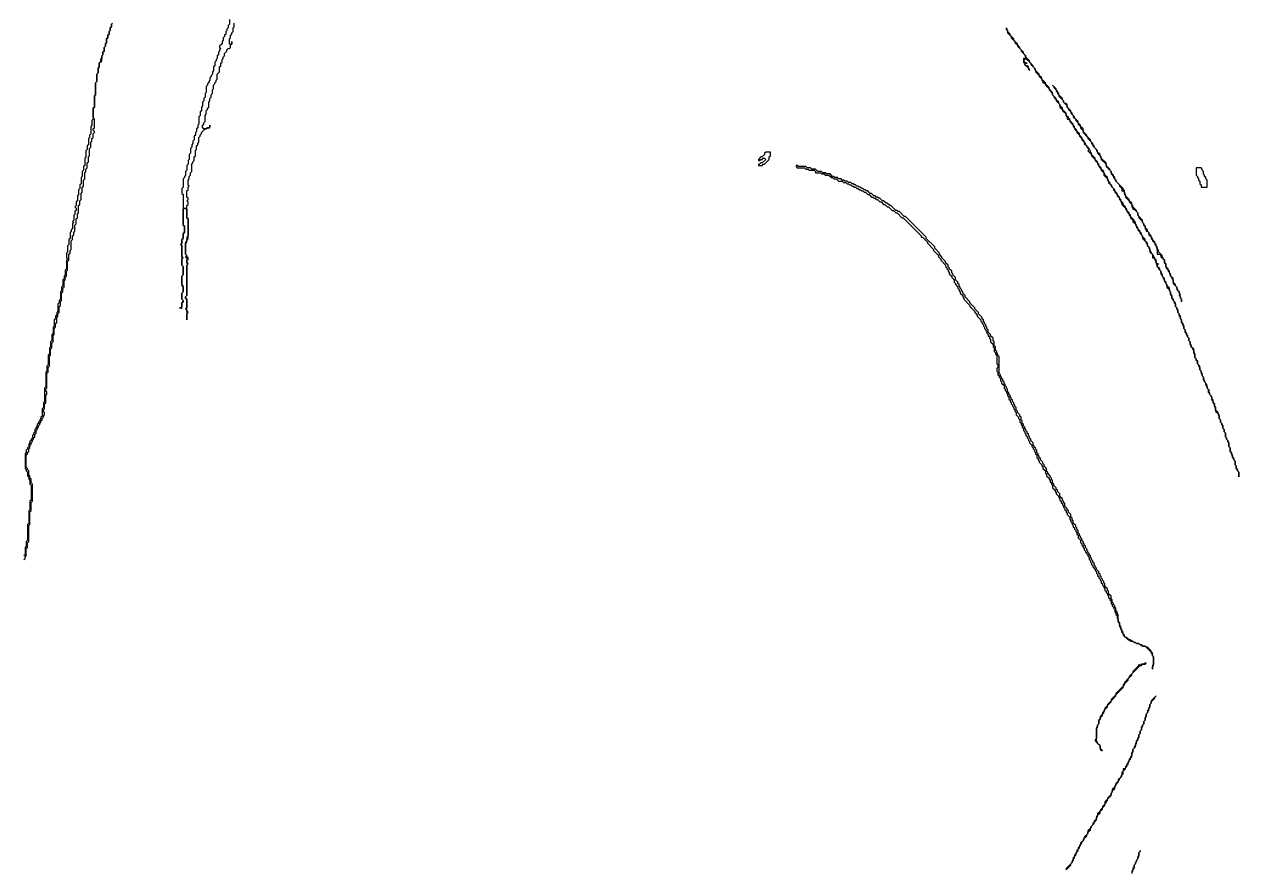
# Model space of a CAD drawing. Header units: metres. Extents: x 0 to 500, y 0 to 703.
# Drawn here: x 71.3 to 196.1, y 408.8 to 495.9 of the extents above; entities that cross this region are included whole.
import ezdxf

# ---------------------------------------------------------------- set-up
doc = ezdxf.new("R2010")
doc.units = ezdxf.units.M

msp = doc.modelspace()

# ---------------------------------------------------------------- linework, layer by layer
for points in [[(71.25, 440.875), (71.375, 441), (71.375, 441.125), (71.5, 441.25), (71.5, 442), (71.625, 442.125), (71.625, 442.625), (71.75, 442.75), (71.75, 444.375), (71.875, 444.5), (71.875, 445.75), (72, 445.875), (72, 446.75), (72.125, 446.875), (72.125, 448.625), (72, 448.75), (72, 449.125), (71.875, 449.25), (71.875, 449.5), (71.75, 449.625), (71.75, 450), (71.625, 450.125), (71.625, 450.25), (71.5, 450.375), (71.5, 451.625), (71.625, 451.75), (71.625, 451.875), (71.75, 452), (71.75, 452.25), (71.875, 452.375), (71.875, 452.625), (72, 452.75), (72, 452.875), (72.125, 453), (72.125, 453.125), (72.25, 453.25), (72.25, 453.375), (72.375, 453.5), (72.375, 453.75), (72.5, 453.875), (72.5, 454.125), (72.625, 454.25), (72.625, 454.375), (72.75, 454.5), (72.75, 454.625), (72.875, 454.75), (72.875, 454.875), (73, 455), (73, 455.125), (73.125, 455.25), (73.125, 455.375), (73.25, 455.5), (73.25, 455.625), (73.375, 455.75), (73.375, 456), (73.25, 456.125), (73.25, 456.25), (73.375, 456.375), (73.375, 456.875), (73.5, 457), (73.5, 457.75), (73.625, 457.875), (73.625, 458.125), (73.5, 458.25), (73.5, 458.375), (73.625, 458.5), (73.625, 460), (73.75, 460.125), (73.75, 460.625), (73.875, 460.75), (73.875, 461.75), (74, 461.875), (74, 462.5), (74.125, 462.625), (74.125, 463.125), (74.25, 463.25), (74.25, 463.875), (74.375, 464), (74.375, 464.625), (74.5, 464.75), (74.5, 465.125), (74.625, 465.25), (74.625, 465.75), (74.75, 465.875), (74.75, 466.125), (74.875, 466.25), (74.875, 466.875), (75, 467), (75, 467.375), (75.125, 467.5), (75.125, 468.25), (75.25, 468.375), (75.25, 468.75), (75.375, 468.875), (75.375, 469.5), (75.5, 469.625), (75.5, 469.875), (75.625, 470), (75.625, 470.5), (75.75, 470.625), (75.75, 471.5), (75.875, 471.625), (75.875, 472.25), (76, 472.375), (76, 472.625), (76.125, 472.75), (76.125, 473.625), (76.25, 473.75), (76.25, 474.125), (76.375, 474.25), (76.375, 474.5), (76.5, 474.625), (76.5, 475.25), (76.625, 475.375), (76.625, 475.875), (76.75, 476), (76.75, 476.375), (76.875, 476.5), (76.875, 477.25), (77, 477.375), (77, 477.75), (77.125, 477.875), (77.125, 478.5), (77.25, 478.625), (77.25, 479.125), (77.375, 479.25), (77.375, 479.875), (77.5, 480), (77.5, 480.625), (77.625, 480.75), (77.625, 481), (77.75, 481.125), (77.75, 481.625), (77.875, 481.75), (77.875, 482.25), (78, 482.375), (78, 483.125), (78.125, 483.25), (78.125, 483.75), (78.25, 483.875), (78.25, 484.125), (78.375, 484.25), (78.375, 484.625), (78.5, 484.75), (78.5, 484.875), (78.375, 485), (78.375, 485.125), (78.5, 485.25), (78.5, 486.125), (78.375, 486.25), (78.375, 487.25), (78.5, 487.375), (78.5, 488.5), (78.625, 488.625), (78.625, 489.875), (78.75, 490), (78.75, 490.75), (78.875, 490.875), (78.875, 491.375), (79, 491.5), (79, 491.875), (79.25, 492.125), (79.25, 492.625), (79.375, 492.75), (79.375, 493), (79.5, 493.125), (79.5, 493.5), (79.625, 493.625), (79.625, 493.875), (79.75, 494), (79.75, 494.375), (79.875, 494.5), (79.875, 494.75), (80, 494.875), (80, 495.125), (80.125, 495.25), (80.125, 495.5), (80.25, 495.625), (80.25, 495.875), (80.375, 496)], [(80.375, 496), (80.25, 495.875), (80.25, 495.625), (80.125, 495.5), (80.125, 495.25), (80, 495.125), (80, 494.875), (79.875, 494.75), (79.875, 494.5), (79.75, 494.375), (79.75, 494), (79.625, 493.875), (79.625, 493.625), (79.5, 493.5), (79.5, 493.125), (79.375, 493), (79.375, 492.75), (79.25, 492.625), (79.25, 492.375), (79.125, 492.25), (79.125, 492), (79, 491.875), (79, 491.5), (78.875, 491.375), (78.875, 490.875), (78.75, 490.75), (78.75, 490), (78.625, 489.875), (78.625, 488.625), (78.5, 488.5), (78.5, 487.375), (78.375, 487.25), (78.375, 486.125), (78.25, 486), (78.25, 485.5), (78.125, 485.375), (78.125, 484.625), (78, 484.5), (78, 484.25), (77.875, 484.125), (77.875, 483.5), (77.75, 483.375), (77.75, 483), (77.625, 482.875), (77.625, 482.25), (77.5, 482.125), (77.5, 481.375), (77.375, 481.25), (77.375, 480.875), (77.25, 480.75), (77.25, 480.25), (77.125, 480.125), (77.125, 479.5), (77, 479.375), (77, 479), (76.875, 478.875), (76.875, 478.375), (76.75, 478.25), (76.75, 477.75), (76.625, 477.625), (76.625, 477.25), (76.5, 477.125), (76.625, 477), (76.625, 476.75), (76.5, 476.625), (76.5, 476.375), (76.375, 476.25), (76.375, 475.75), (76.25, 475.625), (76.375, 475.5), (76.25, 475.375), (76.25, 474.875), (76.125, 474.75), (76.125, 474.625), (76, 474.5), (76, 473.875), (75.875, 473.75), (75.875, 473.25), (75.75, 473.125), (75.75, 472.5), (75.625, 472.375), (75.625, 471.875), (75.75, 471.75), (75.625, 471.625), (75.625, 470.75), (75.5, 470.625), (75.5, 470.125), (75.375, 470), (75.375, 469.75), (75.25, 469.625), (75.25, 469), (75.125, 468.875), (75.125, 468.5), (75, 468.375), (75, 467.625), (74.875, 467.5), (74.875, 467.25), (74.75, 467.125), (74.75, 466.375), (74.625, 466.25), (74.625, 466), (74.5, 465.875), (74.5, 465.625), (74.375, 465.5), (74.375, 464.875), (74.25, 464.75), (74.25, 464.125), (74.125, 464), (74.125, 463.375), (74, 463.25), (74, 462.75), (73.875, 462.625), (73.875, 462), (73.75, 461.875), (73.75, 460.875), (73.625, 460.75), (73.625, 460.25), (73.5, 460.125), (73.5, 458.625), (73.375, 458.5), (73.375, 457.125), (73.25, 457), (73.25, 456.5), (73.125, 456.375), (73.125, 455.625), (73, 455.5), (73, 455.375), (72.875, 455.25), (72.875, 455.125), (72.75, 455), (72.75, 454.875), (72.625, 454.75), (72.625, 454.625), (72.5, 454.5), (72.5, 454.375), (72.375, 454.25), (72.375, 454), (72.25, 453.875), (72.25, 453.75), (72.125, 453.625), (72.125, 453.375), (72, 453.25), (72, 453.125), (71.875, 453), (71.875, 452.875), (71.75, 452.75), (71.75, 452.5), (71.625, 452.375), (71.625, 452.25), (71.5, 452.125), (71.5, 451.875), (71.375, 451.75), (71.375, 450.25), (71.5, 450.125), (71.5, 450), (71.625, 449.875), (71.625, 449.5), (71.75, 449.375), (71.75, 449.125), (71.875, 449), (71.875, 448.625), (72, 448.5), (72, 447), (71.875, 446.875), (71.875, 446), (71.75, 445.875), (71.75, 444.625), (71.625, 444.5), (71.625, 442.875), (71.5, 442.75), (71.5, 442.25), (71.375, 442.125), (71.375, 441.375), (71.25, 441.25)], [(92.375, 496.375), (92.375, 495.875), (92.25, 495.75), (92.25, 495.5), (92.125, 495.375), (92.125, 495.25), (92, 495.125), (92, 494.875), (91.875, 494.75), (91.875, 494.625), (91.75, 494.5), (91.75, 494.25), (91.625, 494.125), (91.625, 493.875), (91.375, 493.625), (91.375, 493.5), (91.5, 493.375), (91.375, 493.25), (91.375, 493.125), (91.25, 493), (91.25, 492.75), (91.125, 492.625), (91.125, 492.375), (91, 492.25), (91, 492.125), (90.875, 492), (90.875, 491.625), (90.75, 491.5), (90.75, 491.125), (90.625, 491), (90.625, 490.75), (90.5, 490.625), (90.5, 490.5), (90.375, 490.375), (90.375, 490.125), (90.25, 490), (90.25, 489.875), (90.125, 489.75), (90.125, 489.625), (90, 489.5), (90, 488.875), (89.875, 488.75), (89.875, 488.375), (89.75, 488.25), (89.75, 488), (89.625, 487.875), (89.625, 487.5), (89.5, 487.375), (89.5, 487), (89.375, 486.875), (89.375, 486.5), (89.25, 486.375), (89.25, 485.625), (89.125, 485.5), (89.125, 485.25), (89, 485.125), (89, 484.875), (88.875, 484.75), (88.875, 484.5), (88.75, 484.375), (88.75, 484), (88.625, 483.875), (88.625, 483.625), (88.5, 483.5), (88.5, 483.25), (88.375, 483.125), (88.375, 482.625), (88.25, 482.5), (88.25, 482), (88.125, 481.875), (88.125, 481.5), (88, 481.375), (88, 480.875), (87.875, 480.75), (87.875, 480.375), (87.75, 480.25), (87.75, 480.125), (87.625, 480), (87.625, 479.125), (87.5, 479), (87.5, 478.5), (87.625, 478.375), (87.625, 475.25), (87.75, 475.125), (87.75, 474.5), (87.625, 474.375), (87.625, 473.875), (87.5, 473.75), (87.5, 473.375), (87.375, 473.25), (87.5, 473.125), (87.5, 471.125), (87.625, 471), (87.625, 470.125), (87.5, 470), (87.5, 469), (87.625, 468.875), (87.625, 468.375), (87.5, 468.25), (87.5, 467.625), (87.625, 467.5), (87.625, 467.375), (87.5, 467.25), (87.5, 466.875), (87.375, 466.75), (87.25, 466.75), (87.375, 466.75), (87.5, 466.625), (87.5, 467.25), (87.625, 467.375), (87.625, 467.5), (87.5, 467.625), (87.5, 468.25), (87.625, 468.375), (87.625, 469), (87.5, 469.125), (87.5, 470), (87.625, 470.125), (87.625, 471), (87.5, 471.125), (87.5, 471.75), (87.625, 471.875), (87.5, 472), (87.5, 473.125), (87.375, 473.25), (87.5, 473.375), (87.5, 473.75), (87.625, 473.875), (87.625, 474.375), (87.75, 474.5), (87.75, 475.125), (87.625, 475.25), (87.625, 476.875), (87.75, 477), (87.875, 477), (88, 476.875), (88, 476), (88.125, 475.875), (88.125, 474.125), (88, 474), (88, 473.625), (87.875, 473.5), (87.875, 472.25), (88, 472.125), (87.875, 472), (88.125, 471.75), (88, 471.625), (88, 471.375), (88.125, 471.25), (88, 471.125), (88, 468), (87.875, 467.875), (87.875, 467.75), (88, 467.625), (88, 466.75), (87.875, 466.625), (88, 466.5), (88, 465.5), (88, 466.125), (88.125, 466.25), (88, 466.375), (88, 467.625), (87.875, 467.75), (87.875, 467.875), (88, 468), (88, 471.125), (88.125, 471.25), (88, 471.375), (88, 471.625), (88.125, 471.75), (88.125, 471.875), (88, 472), (88, 472.125), (87.875, 472.25), (87.875, 473.375), (88, 473.5), (88, 473.75), (88.125, 473.875), (88.125, 475.875), (88, 476), (88, 477.25), (88.125, 477.375), (88.125, 477.625), (88, 477.75), (88.125, 477.875), (88.125, 478), (88, 478.125), (88, 478.75), (88.125, 478.875), (88.125, 479.125), (88.25, 479.25), (88.125, 479.375), (88.125, 479.875), (88.25, 480), (88.25, 480.25), (88.375, 480.375), (88.375, 480.625), (88.5, 480.75), (88.5, 481.5), (88.625, 481.625), (88.625, 481.75), (88.75, 481.875), (88.75, 482.25), (88.875, 482.375), (88.875, 482.875), (89, 483), (89, 483.375), (89.125, 483.5), (89.125, 483.625), (89.25, 483.75), (89.25, 484.25), (89.375, 484.375), (89.375, 484.5), (89.5, 484.625), (89.5, 484.75), (89.875, 485.125), (90, 485.125), (90.125, 485.25), (90.375, 485.25), (90.375, 485.5), (90.375, 485.375), (90.25, 485.25), (90.125, 485.25), (90, 485.125), (89.75, 485.125), (89.625, 485.25), (89.625, 485.5), (89.75, 485.625), (89.75, 485.75), (89.875, 485.875), (89.875, 486.5), (90, 486.625), (90, 487), (90.125, 487.125), (90.125, 487.25), (90.25, 487.375), (90.25, 487.875), (90.375, 488), (90.375, 488.25), (90.5, 488.375), (90.5, 488.625), (90.625, 488.75), (90.625, 489.125), (90.75, 489.25), (90.75, 489.625), (90.875, 489.75), (90.875, 489.875), (91, 490), (91, 490.125), (91.125, 490.25), (91.125, 490.75), (91.375, 491), (91.375, 491.5), (91.5, 491.625), (91.5, 491.875), (91.625, 492), (91.625, 492.25), (91.75, 492.375), (91.75, 492.5), (91.875, 492.625), (91.875, 492.875), (92.125, 493.125), (92.125, 493.25), (92.25, 493.375), (92.375, 493.375), (92.5, 493.5), (92.5, 493.75), (92.625, 493.875), (92.625, 494.125), (92.625, 493.875), (92.5, 493.75), (92.375, 493.875), (92.375, 494.375), (92.5, 494.5), (92.5, 494.75), (92.625, 494.875), (92.625, 495), (92.75, 495.125), (92.75, 495.5), (92.875, 495.625), (92.875, 496)], [(185.125, 408.75), (185.25, 408.875), (185.25, 409), (185.375, 409.125), (185.375, 409.5), (185.5, 409.625), (185.5, 409.75), (185.625, 409.875), (185.625, 410), (185.75, 410.125), (185.75, 410.25), (185.875, 410.375), (185.875, 410.75), (186, 410.875), (186, 411), (186, 410.875), (185.875, 410.75), (185.875, 410.5), (185.75, 410.375), (185.75, 410.125), (185.625, 410), (185.625, 409.875), (185.5, 409.75), (185.5, 409.625), (185.375, 409.5), (185.375, 409.25), (185.25, 409.125), (185.25, 409), (185.125, 408.875), (185.125, 408.625)]]:
    msp.add_lwpolyline(points)
for points in [[(172.25, 495.5), (172.25, 495.375), (172.375, 495.25), (172.375, 495), (172.75, 494.625), (172.75, 494.5), (173.125, 494.125), (173.125, 494), (173.375, 493.75), (173.375, 493.625), (173.75, 493.25), (173.75, 493.125), (174.125, 492.75), (174.125, 492.625), (174.25, 492.5), (174.125, 492.375), (174, 492.375), (174, 492), (174.125, 491.875), (174.125, 491.75), (174.5, 491.375), (174.5, 491.25), (174.625, 491.125), (174.625, 491.25), (174.5, 491.375), (174.5, 491.5), (174.375, 491.625), (174.25, 491.625), (174.125, 491.75), (174.25, 491.875), (174.375, 491.875), (174.25, 491.875), (174, 492.125), (174.25, 492.375), (174.75, 491.875), (174.75, 491.75), (175.125, 491.375), (175.125, 491.25), (175.25, 491.125), (175.25, 491), (175.625, 490.625), (175.625, 490.5), (175.875, 490.25), (175.875, 490.125), (176, 490), (176, 489.875), (176.125, 489.875), (176.25, 489.75), (176.25, 489.625), (176.625, 489.25), (176.625, 489.125), (177, 488.75), (177, 488.625), (177.125, 488.5), (177.125, 488.375), (177.375, 488.125), (177.375, 488), (177.75, 487.625), (177.75, 487.375), (178, 487.125), (178, 487), (178.375, 486.625), (178.375, 486.5), (178.5, 486.375), (178.5, 486.125), (178.625, 486.125), (178.75, 486), (178.75, 485.875), (179.125, 485.5), (179.125, 485.375), (179.25, 485.25), (179.25, 485.125), (179.5, 484.875), (179.5, 484.75), (179.75, 484.5), (179.75, 484.375), (180, 484.125), (180, 484), (180.25, 483.75), (180.25, 483.625), (180.5, 483.375), (180.5, 483.25), (180.75, 483), (180.625, 482.875), (181, 482.5), (181, 482.375), (181.375, 482), (181.375, 481.875), (181.625, 481.625), (181.625, 481.5), (181.75, 481.375), (181.75, 481.25), (182, 481), (182, 480.875), (182.25, 480.625), (182.25, 480.375), (182.625, 480), (182.625, 479.875), (182.75, 479.75), (182.75, 479.625), (183, 479.375), (183, 479.25), (183.25, 479), (183.25, 478.875), (183.375, 478.75), (183.375, 478.625), (183.625, 478.375), (183.625, 478.25), (183.875, 478), (183.875, 477.875), (184, 477.75), (184, 477.625), (184.125, 477.5), (184.125, 477.375), (184.5, 477), (184.5, 476.875), (184.625, 476.75), (184.625, 476.625), (184.875, 476.375), (184.875, 476.25), (185, 476.125), (185, 476), (185.25, 475.75), (185.25, 475.625), (185.5, 475.375), (185.5, 475.25), (185.625, 475.125), (185.625, 475), (185.75, 474.875), (185.75, 474.75), (186, 474.5), (186, 474.375), (186.25, 474.125), (186.25, 473.875), (186.625, 473.5), (186.625, 473.375), (186.75, 473.25), (186.75, 473.125), (186.875, 473), (186.875, 472.875), (187, 472.75), (187, 472.5), (187.25, 472.25), (187.25, 471.875), (187.375, 471.875), (187.5, 471.75), (187.5, 471.625), (187.625, 471.5), (187.625, 471.25), (187.75, 471.125), (187.75, 471), (187.875, 470.875), (187.875, 470.75), (188.125, 470.5), (188.125, 470.25), (188.25, 470.125), (188.25, 470), (188.375, 469.875), (188.375, 469.75), (188.5, 469.625), (188.5, 469.5), (188.625, 469.375), (188.625, 469.25), (188.75, 469.125), (188.75, 468.875), (189, 468.625), (189, 468.5), (189.125, 468.375), (189.125, 468.125), (189.25, 468), (189.25, 467.75), (189.375, 467.625), (189.375, 467.5), (189.5, 467.375), (189.5, 467.25), (189.625, 467.125), (189.625, 466.875), (189.75, 466.75), (189.75, 466.625), (189.875, 466.5), (189.875, 466.25), (190, 466.125), (190, 465.875), (190.125, 465.75), (190.125, 465.625), (190.25, 465.5), (190.25, 465.25), (190.375, 465.125), (190.375, 465), (190.5, 464.875), (190.5, 464.625), (190.625, 464.5), (190.625, 464.25), (190.75, 464.125), (190.75, 464), (190.875, 463.875), (190.875, 463.75), (191, 463.625), (191, 463.375), (191.125, 463.25), (191.125, 463), (191.25, 462.875), (191.25, 462.75), (191.375, 462.625), (191.375, 462.5), (191.5, 462.375), (191.5, 462.125), (191.625, 462), (191.625, 461.625), (191.75, 461.5), (191.75, 461.375), (191.875, 461.25), (191.875, 461), (192, 460.875), (192, 460.75), (192.125, 460.625), (192.125, 460.375), (192.25, 460.25), (192.25, 460), (192.375, 459.875), (192.375, 459.75), (192.5, 459.625), (192.5, 459.375), (192.625, 459.25), (192.625, 459.125), (192.75, 459), (192.75, 458.75), (192.875, 458.625), (192.875, 458.5), (193, 458.375), (193, 458.125), (193.125, 458), (193.125, 457.875), (193.25, 457.75), (193.25, 457.625), (193.375, 457.5), (193.375, 457.25), (193.5, 457.125), (193.5, 457), (193.625, 456.875), (193.625, 456.625), (193.75, 456.5), (193.75, 456.125), (194, 455.875), (194, 455.75), (194.125, 455.625), (194.125, 455.375), (194.25, 455.25), (194.25, 455), (194.375, 454.875), (194.375, 454.75), (194.5, 454.625), (194.5, 454.375), (194.625, 454.25), (194.625, 454), (194.75, 453.875), (194.75, 453.5), (194.875, 453.375), (194.875, 453.25), (195, 453.125), (195, 453), (195.125, 452.875), (195.125, 452.5), (195.25, 452.375), (195.25, 452), (195.375, 451.875), (195.375, 451.625), (195.5, 451.5), (195.5, 451.375), (195.625, 451.25), (195.625, 451.125), (195.75, 451), (195.75, 450.625), (195.875, 450.5), (195.875, 450.25), (196, 450.125), (196, 450), (196.125, 449.875), (196.125, 449.375), (196.125, 449.875), (196, 450), (196, 450.125), (195.875, 450.25), (195.875, 450.5), (195.75, 450.625), (195.75, 451), (195.625, 451.125), (195.625, 451.25), (195.5, 451.375), (195.5, 451.625), (195.375, 451.75), (195.375, 451.875), (195.25, 452), (195.25, 452.375), (195.125, 452.5), (195.125, 452.875), (195, 453), (195, 453.125), (194.875, 453.25), (194.875, 453.375), (194.75, 453.5), (194.75, 453.875), (194.625, 454), (194.625, 454.25), (194.5, 454.375), (194.5, 454.625), (194.375, 454.75), (194.375, 454.875), (194.25, 455), (194.25, 455.25), (194.125, 455.375), (194.125, 455.75), (194, 455.875), (194, 456), (193.75, 456.25), (193.75, 456.5), (193.625, 456.625), (193.625, 456.875), (193.5, 457), (193.5, 457.25), (193.375, 457.375), (193.375, 457.625), (193.125, 457.875), (193.125, 458), (193, 458.125), (193.125, 458.25), (192.875, 458.5), (192.875, 458.75), (192.75, 458.875), (192.75, 459), (192.625, 459.125), (192.625, 459.25), (192.5, 459.375), (192.5, 459.625), (192.375, 459.75), (192.375, 460), (192.25, 460.125), (192.25, 460.25), (192.125, 460.375), (192.125, 460.75), (191.875, 461), (191.875, 461.25), (191.75, 461.375), (191.75, 461.5), (191.625, 461.625), (191.625, 462), (191.5, 462.125), (191.5, 462.5), (191.25, 462.75), (191.25, 462.875), (191.125, 463), (191.125, 463.25), (191, 463.375), (191, 463.625), (190.875, 463.75), (190.875, 463.875), (190.75, 464), (190.75, 464.125), (190.625, 464.25), (190.625, 464.5), (190.5, 464.625), (190.5, 464.875), (190.375, 465), (190.375, 465.125), (190.25, 465.25), (190.25, 465.5), (190.125, 465.625), (190.125, 465.875), (190, 466), (190, 466.125), (189.875, 466.25), (189.875, 466.5), (189.75, 466.625), (189.75, 466.75), (189.625, 466.875), (189.625, 467.25), (189.375, 467.5), (189.375, 467.625), (189.25, 467.75), (189.25, 468), (189.125, 468.125), (189.125, 468.375), (189, 468.5), (189, 468.75), (188.75, 469), (188.75, 469.125), (188.625, 469.25), (188.625, 469.375), (188.5, 469.5), (188.5, 469.75), (188.25, 470), (188.25, 470.25), (188.125, 470.375), (188.125, 470.5), (188, 470.625), (188, 470.75), (187.75, 471), (187.75, 471.125), (187.875, 471.25), (187.75, 471.25), (187.625, 471.375), (187.625, 471.625), (187.5, 471.75), (187.5, 471.875), (187.375, 472), (187.375, 472.125), (187.125, 472.375), (187.125, 472.5), (187, 472.625), (187, 472.875), (186.75, 473.125), (186.75, 473.375), (186.5, 473.625), (186.5, 473.75), (186.25, 474), (186.25, 474.125), (186.125, 474.25), (186.125, 474.375), (186, 474.5), (186, 474.625), (185.75, 474.875), (185.75, 475), (185.625, 475.125), (185.625, 475.25), (185.5, 475.375), (185.5, 475.5), (185.375, 475.625), (185.375, 475.75), (185, 476.125), (185, 476.25), (184.875, 476.375), (184.875, 476.5), (184.625, 476.75), (184.625, 476.875), (184.5, 477), (184.5, 477.125), (184.25, 477.375), (184.25, 477.5), (184, 477.75), (184, 477.875), (183.875, 478), (183.875, 478.125), (183.625, 478.375), (183.625, 478.5), (183.375, 478.75), (183.375, 478.875), (183.125, 479.125), (183.125, 479.25), (182.875, 479.5), (182.875, 479.625), (182.75, 479.75), (182.75, 479.875), (182.625, 480), (182.625, 480.125), (182.375, 480.375), (182.375, 480.5), (182.25, 480.625), (182.25, 480.75), (182, 481), (182, 481.125), (181.75, 481.375), (181.75, 481.5), (181.625, 481.625), (181.625, 481.75), (181.375, 482), (181.375, 482.125), (181, 482.5), (181, 482.625), (180.875, 482.75), (180.875, 482.875), (180.75, 483), (180.75, 483.125), (180.375, 483.5), (180.375, 483.625), (180.25, 483.75), (180.25, 483.875), (180, 484.125), (180, 484.25), (179.75, 484.5), (179.75, 484.625), (179.5, 484.875), (179.5, 485), (179.25, 485.25), (179.25, 485.375), (179.125, 485.5), (179.125, 485.625), (178.75, 486), (178.75, 486.125), (178.625, 486.25), (178.625, 486.375), (178.5, 486.375), (178.375, 486.5), (178.375, 486.75), (178, 487.125), (178, 487.25), (177.75, 487.5), (177.75, 487.625), (177.625, 487.75), (177.625, 487.875), (177.375, 488.125), (177.375, 488.25), (177, 488.625), (177, 488.875), (176.625, 489.25), (176.625, 489.375), (176.25, 489.75), (176.25, 489.875), (175.875, 490.25), (175.875, 490.375), (175.625, 490.625), (175.625, 490.75), (175.25, 491.125), (175.25, 491.25), (175, 491.5), (175, 491.625), (174.625, 492), (174.625, 492.125), (174.25, 492.5), (174.25, 492.625), (174, 492.875), (174, 493), (173.625, 493.375), (173.625, 493.5), (173.375, 493.75), (173.375, 493.875), (173, 494.25), (173, 494.375), (172.625, 494.75), (172.625, 494.875), (172.375, 495.125), (172.375, 495.25), (172.25, 495.375)], [(177, 489.625), (177.125, 489.5), (177.125, 489.375), (177.375, 489.125), (177.375, 489), (177.5, 488.875), (177.5, 488.75), (177.625, 488.625), (177.625, 488.5), (178.125, 488), (178.125, 487.875), (178.5, 487.5), (178.5, 487.375), (178.625, 487.25), (178.625, 487.125), (178.875, 486.875), (178.875, 486.75), (179.125, 486.5), (179.125, 486.375), (179.375, 486.125), (179.375, 486), (179.625, 485.75), (179.625, 485.625), (179.875, 485.375), (179.875, 485.25), (180.125, 485), (180.125, 484.75), (180.625, 484.25), (180.625, 484.125), (181, 483.75), (181, 483.625), (181.125, 483.5), (181.125, 483.375), (181.5, 483), (181.5, 482.875), (181.625, 482.75), (181.625, 482.625), (181.875, 482.375), (181.875, 482.25), (182, 482.125), (182, 482), (182.5, 481.5), (182.5, 481.25), (183, 480.75), (183, 480.5), (183.25, 480.25), (183.25, 480.125), (183.5, 479.875), (183.5, 479.75), (183.875, 479.375), (183.875, 479.25), (184.125, 479), (184.125, 478.75), (184.25, 478.75), (184.375, 478.625), (184.375, 478.375), (184.5, 478.25), (184.5, 478.125), (184.875, 477.75), (184.875, 477.625), (185.125, 477.375), (185.125, 477.125), (185.25, 477), (185.25, 476.875), (185.375, 476.875), (185.75, 476.5), (185.75, 476.25), (185.875, 476.125), (185.875, 476), (186.25, 475.625), (186.25, 475.5), (186.375, 475.375), (186.375, 475.25), (186.5, 475.125), (186.5, 474.875), (186.625, 474.75), (186.625, 474.625), (186.75, 474.625), (186.875, 474.5), (186.875, 474.25), (187.125, 474), (187.125, 473.875), (187.25, 473.75), (187.25, 473.625), (187.5, 473.375), (187.5, 473.25), (187.625, 473.125), (187.625, 473), (187.75, 472.875), (187.75, 472.25), (188, 472.25), (188.125, 472.125), (188.125, 472), (188.5, 471.625), (188.5, 471.375), (188.625, 471.25), (188.625, 470.875), (188.875, 470.625), (188.875, 470.5), (189, 470.375), (189, 470.25), (189.125, 470.125), (189.125, 470), (189.25, 469.875), (189.25, 469.75), (189.375, 469.625), (189.375, 469.25), (189.75, 468.875), (189.75, 468.625), (190, 468.375), (190, 468.25), (190.125, 468.125), (190, 468), (190.125, 467.875), (190.125, 467.75), (190.25, 467.625), (190.25, 467.375), (190.25, 467.625), (190.125, 467.75), (190.125, 467.875), (190, 468), (190.125, 468.125), (190, 468.25), (190, 468.375), (189.875, 468.5), (189.875, 468.625), (189.75, 468.75), (189.75, 468.875), (189.625, 469), (189.625, 469.125), (189.375, 469.375), (189.375, 469.75), (189.125, 470), (189.125, 470.25), (189, 470.375), (189, 470.5), (188.875, 470.625), (188.875, 470.75), (188.625, 471), (188.625, 471.25), (188.5, 471.375), (188.5, 471.625), (188.375, 471.75), (188.375, 471.875), (188.25, 472), (188.25, 472.125), (187.875, 472.5), (187.875, 472.625), (187.75, 472.75), (187.75, 473), (187.625, 473.125), (187.625, 473.25), (187.5, 473.375), (187.5, 473.5), (187.25, 473.75), (187.25, 473.875), (187.125, 474), (187.125, 474.125), (186.875, 474.375), (186.875, 474.5), (186.75, 474.625), (186.75, 474.75), (186.5, 475), (186.5, 475.125), (186.375, 475.25), (186.375, 475.375), (186.25, 475.5), (186.25, 475.75), (185.75, 476.25), (185.75, 476.5), (185.625, 476.625), (185.625, 476.75), (185.25, 477.125), (185.25, 477.25), (185.125, 477.375), (185.125, 477.5), (184.875, 477.75), (184.875, 477.875), (184.5, 478.25), (184.5, 478.375), (184.375, 478.5), (184.375, 478.75), (184.25, 478.875), (184.25, 479), (183.5, 479.75), (183.5, 479.875), (183.375, 480), (183.375, 480.125), (183.25, 480.25), (183.25, 480.375), (183, 480.625), (183, 480.75), (182.875, 480.875), (182.875, 481), (182.5, 481.375), (182.5, 481.625), (182, 482.125), (182, 482.25), (181.875, 482.375), (181.875, 482.5), (181.625, 482.75), (181.625, 482.875), (181.25, 483.25), (181.25, 483.375), (181.125, 483.5), (181.125, 483.625), (180.875, 483.875), (180.875, 484), (180.5, 484.375), (180.5, 484.5), (180.125, 484.875), (180.125, 485.125), (179.875, 485.375), (179.875, 485.5), (179.625, 485.75), (179.625, 485.875), (179.25, 486.25), (179.25, 486.375), (179, 486.625), (179, 486.75), (178.875, 486.875), (178.875, 487), (178.5, 487.375), (178.5, 487.625), (178.375, 487.75), (178.25, 487.75), (178.125, 487.875), (178.125, 488), (178, 488.125), (178, 488.25), (177.625, 488.625), (177.625, 488.75), (177.5, 488.875), (177.5, 489), (177.375, 489.125), (177.375, 489.25)], [(147.5, 482.75), (147.375, 482.625), (147.375, 482.5), (147.125, 482.25), (147, 482.25), (146.75, 482), (146.75, 481.875), (146.875, 481.875), (147, 482), (147.125, 482), (147.25, 482.125), (147.375, 482.125), (147.5, 482), (147.125, 481.625), (147, 481.625), (146.875, 481.5), (146.75, 481.5), (146.75, 481.375), (147.125, 481.375), (147.25, 481.5), (147.375, 481.5), (147.875, 482), (147.875, 482.25), (148, 482.375), (148, 482.75)], [(150.625, 481.375), (150.625, 481.25), (150.75, 481.125), (151.5, 481.125), (151.625, 481), (151.875, 481), (152, 480.875), (152.5, 480.875), (152.625, 480.75), (152.625, 480.625), (153.125, 480.625), (153.25, 480.5), (153.5, 480.5), (153.625, 480.375), (154, 480.375), (154.25, 480.125), (154.375, 480.125), (154.5, 480), (154.75, 480), (155, 479.75), (155.375, 479.75), (155.5, 479.625), (155.75, 479.625), (155.875, 479.5), (156, 479.5), (156.125, 479.375), (156.25, 479.375), (156.375, 479.25), (156.5, 479.25), (156.625, 479.125), (156.75, 479.125), (156.875, 479), (157, 479), (157.125, 478.875), (157.25, 478.875), (157.375, 478.75), (157.5, 478.75), (157.625, 478.625), (157.75, 478.625), (158, 478.375), (158.125, 478.375), (158.375, 478.125), (158.5, 478.125), (158.625, 478), (158.75, 478), (158.875, 477.875), (159, 477.875), (159.25, 477.625), (159.375, 477.625), (159.625, 477.375), (159.75, 477.375), (160, 477.125), (160.125, 477.125), (160.5, 476.75), (160.625, 476.75), (160.875, 476.5), (161, 476.5), (161.5, 476), (161.625, 476), (163.5, 474.125), (163.5, 474), (163.625, 474), (164.125, 473.5), (164.125, 473.375), (164.75, 472.75), (164.75, 472.625), (165.25, 472.125), (165.25, 472), (165.5, 471.75), (165.5, 471.625), (166, 471.125), (166, 471), (166.125, 470.875), (166.125, 470.75), (166.25, 470.625), (166.25, 470.5), (166.375, 470.375), (166.375, 470.25), (166.625, 470), (166.625, 469.875), (166.875, 469.625), (166.875, 469.375), (167, 469.25), (167, 469.125), (167.25, 468.875), (167.25, 468.75), (167.375, 468.625), (167.375, 468.5), (167.5, 468.375), (167.5, 468.25), (167.75, 468), (167.75, 467.875), (167.875, 467.75), (167.875, 467.625), (168.5, 467), (168.5, 466.875), (169, 466.375), (169, 466.25), (169.25, 466), (169.25, 465.875), (169.625, 465.5), (169.625, 465.375), (169.75, 465.25), (169.75, 465.125), (169.875, 465), (169.875, 464.875), (170, 464.75), (170, 464.625), (170.125, 464.5), (170.125, 464.375), (170.25, 464.25), (170.25, 464.125), (170.375, 464), (170.375, 463.875), (170.5, 463.75), (170.5, 463.625), (170.625, 463.5), (170.625, 463.25), (170.875, 463), (170.875, 462.75), (171, 462.625), (171, 462.25), (171.125, 462.125), (171.125, 462), (171.25, 461.875), (171.25, 461), (171.375, 460.875), (171.375, 460.625), (171.25, 460.5), (171.25, 460.25), (171.375, 460.125), (171.375, 459.875), (171.5, 459.75), (171.5, 459.625), (171.625, 459.5), (171.625, 459.25), (171.75, 459.125), (171.75, 459), (172, 458.75), (172, 458.5), (172.125, 458.375), (172.125, 458.25), (172.25, 458.125), (172.25, 458), (172.375, 457.875), (172.375, 457.75), (172.5, 457.625), (172.5, 457.375), (172.625, 457.25), (172.625, 457.125), (172.75, 457), (172.75, 456.875), (172.875, 456.75), (172.875, 456.625), (173, 456.5), (173, 456.375), (173.125, 456.25), (173.125, 456.125), (173.25, 456), (173.25, 455.75), (173.5, 455.5), (173.5, 455.375), (173.625, 455.25), (173.625, 455), (173.75, 454.875), (173.75, 454.75), (173.875, 454.625), (173.875, 454.5), (174, 454.375), (174, 454.125), (174.125, 454), (174.125, 453.875), (174.25, 453.75), (174.25, 453.625), (174.375, 453.5), (174.375, 453.375), (174.5, 453.25), (174.5, 453.125), (174.625, 453), (174.625, 452.875), (174.875, 452.625), (174.875, 452.5), (175, 452.375), (175, 452.25), (175.125, 452.125), (175.125, 452), (175.25, 451.875), (175.25, 451.75), (175.375, 451.625), (175.375, 451.375), (175.5, 451.25), (175.5, 451.125), (175.625, 451), (175.625, 450.875), (175.875, 450.625), (175.875, 450.5), (176, 450.375), (176, 450.25), (176.25, 450), (176.25, 449.75), (176.375, 449.625), (176.375, 449.5), (176.625, 449.25), (176.625, 449.125), (176.75, 449), (176.75, 448.875), (176.875, 448.75), (176.875, 448.625), (177, 448.5), (177, 448.25), (177.25, 448), (177.25, 447.875), (177.375, 447.75), (177.375, 447.625), (177.625, 447.375), (177.625, 447.25), (177.75, 447.125), (177.75, 447), (177.875, 446.875), (177.875, 446.75), (178, 446.625), (178, 446.5), (178.125, 446.375), (178.125, 446.25), (178.25, 446.125), (178.25, 446), (178.375, 445.875), (178.375, 445.75), (178.5, 445.625), (178.5, 445.5), (178.75, 445.25), (178.75, 445), (178.875, 444.875), (178.875, 444.75), (179, 444.625), (179, 444.5), (179.125, 444.375), (179.125, 444.25), (179.25, 444.125), (179.25, 444), (179.375, 443.875), (179.375, 443.75), (179.5, 443.625), (179.5, 443.5), (179.625, 443.375), (179.625, 443.125), (179.875, 442.875), (179.875, 442.625), (180, 442.5), (180, 442.375), (180.125, 442.25), (180.125, 442.125), (180.25, 442), (180.25, 441.875), (180.375, 441.75), (180.375, 441.625), (180.625, 441.375), (180.625, 441.25), (180.75, 441.125), (180.75, 440.875), (180.875, 440.75), (180.875, 440.625), (181, 440.5), (181, 440.375), (181.125, 440.25), (181.125, 440.125), (181.375, 439.875), (181.375, 439.75), (181.5, 439.625), (181.5, 439.5), (181.625, 439.375), (181.625, 439.25), (181.75, 439.125), (181.75, 439), (181.875, 438.875), (181.875, 438.75), (182, 438.625), (182, 438.5), (182.125, 438.375), (182.125, 438.25), (182.25, 438.125), (182.25, 438), (182.375, 437.875), (182.375, 437.75), (182.5, 437.625), (182.5, 437.5), (182.625, 437.375), (182.625, 437.25), (182.75, 437.125), (182.75, 437), (182.875, 436.875), (182.875, 436.75), (183, 436.625), (183, 436.375), (183.125, 436.25), (183.125, 436.125), (183.25, 436), (183.25, 435.875), (183.375, 435.75), (183.375, 435.5), (183.5, 435.375), (183.5, 435.25), (183.625, 435.125), (183.625, 434.875), (183.75, 434.75), (183.75, 434.5), (183.875, 434.375), (183.875, 434), (184, 433.875), (184, 433.75), (184.125, 433.625), (184.125, 433.375), (184.25, 433.25), (184.25, 433.125), (184.75, 432.625), (184.875, 432.625), (185, 432.5), (185.25, 432.5), (185.375, 432.375), (185.5, 432.375), (185.625, 432.25), (185.875, 432.25), (186, 432.125), (186.125, 432.125), (186.25, 432), (186.5, 432), (187.125, 431.375), (187.125, 431.25), (187.25, 431.125), (187.25, 431), (187.375, 430.875), (187.375, 430.125), (187.25, 430), (187.25, 429.625), (187.25, 429.875), (187.375, 430), (187.375, 430.875), (187.25, 431), (187.25, 431.25), (187.125, 431.375), (187.125, 431.5), (186.75, 431.875), (186.625, 431.875), (186.5, 432), (186.25, 432), (186.125, 432.125), (186, 432.125), (185.875, 432.25), (185.625, 432.25), (185.5, 432.375), (185.375, 432.375), (185.25, 432.5), (185.125, 432.5), (185, 432.625), (184.875, 432.625), (184.625, 432.875), (184.5, 432.875), (184.375, 433), (184.375, 433.125), (184.25, 433.25), (184.25, 433.375), (184.125, 433.5), (184.125, 433.625), (184, 433.75), (184, 434), (183.875, 434.125), (183.875, 434.375), (183.75, 434.5), (183.75, 435.25), (183.625, 435.375), (183.625, 435.5), (183.5, 435.625), (183.5, 435.875), (183.375, 436), (183.375, 436.125), (183.25, 436.25), (183.25, 436.375), (183.125, 436.5), (183.125, 436.75), (183, 436.875), (183, 437.125), (182.75, 437.375), (182.75, 437.625), (182.625, 437.75), (182.625, 437.875), (182.375, 438.125), (182.375, 438.375), (182.25, 438.5), (182.25, 438.625), (182.125, 438.75), (182.125, 438.875), (182, 439), (182, 439.125), (181.875, 439.25), (181.875, 439.375), (181.75, 439.5), (181.75, 439.625), (181.5, 439.875), (181.5, 440), (181.375, 440.125), (181.375, 440.25), (181.25, 440.375), (181.25, 440.5), (181.125, 440.625), (181.125, 440.75), (181, 440.875), (181, 441), (180.875, 441.125), (180.875, 441.25), (180.75, 441.375), (180.75, 441.5), (180.625, 441.625), (180.625, 441.75), (180.5, 441.875), (180.5, 442), (180.375, 442.125), (180.375, 442.25), (180.25, 442.375), (180.25, 442.5), (180.125, 442.625), (180.125, 442.75), (180, 442.875), (180, 443), (179.875, 443.125), (179.875, 443.25), (179.75, 443.375), (179.75, 443.5), (179.625, 443.625), (179.625, 443.875), (179.5, 444), (179.5, 444.125), (179.375, 444.25), (179.375, 444.375), (179.125, 444.625), (179.125, 444.875), (179, 445), (179, 445.125), (178.875, 445.25), (178.875, 445.5), (178.625, 445.75), (178.625, 445.875), (178.5, 446), (178.5, 446.125), (178.25, 446.375), (178.25, 446.625), (178.125, 446.75), (178.125, 446.875), (178, 447), (178, 447.125), (177.75, 447.375), (177.75, 447.625), (177.5, 447.875), (177.5, 448), (177.375, 448.125), (177.375, 448.25), (177.125, 448.5), (177.125, 448.625), (177, 448.75), (177, 449), (176.875, 449.125), (176.875, 449.25), (176.75, 449.375), (176.75, 449.5), (176.5, 449.75), (176.5, 449.875), (176.375, 450), (176.375, 450.25), (176.125, 450.5), (176.125, 450.625), (176, 450.75), (176, 450.875), (175.75, 451.125), (175.75, 451.25), (175.625, 451.375), (175.625, 451.5), (175.5, 451.625), (175.5, 451.75), (175.375, 451.875), (175.375, 452.125), (175.25, 452.25), (175.25, 452.375), (175, 452.625), (175, 452.875), (174.75, 453.125), (174.75, 453.25), (174.625, 453.375), (174.625, 453.5), (174.5, 453.625), (174.5, 453.75), (174.375, 453.875), (174.375, 454), (174.25, 454.125), (174.25, 454.25), (174.125, 454.375), (174.125, 454.5), (174, 454.625), (174, 454.75), (173.875, 454.875), (173.875, 455.125), (173.75, 455.25), (173.75, 455.5), (173.625, 455.625), (173.625, 455.75), (173.375, 456), (173.375, 456.125), (173.25, 456.25), (173.25, 456.5), (173.125, 456.625), (173.125, 456.75), (173, 456.875), (173, 457), (172.875, 457.125), (172.875, 457.25), (172.75, 457.375), (172.75, 457.5), (172.625, 457.625), (172.625, 457.75), (172.5, 457.875), (172.5, 458), (172.375, 458.125), (172.375, 458.375), (172.25, 458.5), (172.25, 458.625), (172.125, 458.75), (172.125, 458.875), (172, 459), (172, 459.125), (171.875, 459.25), (171.875, 459.375), (171.75, 459.5), (171.75, 459.625), (171.625, 459.75), (171.625, 459.875), (171.5, 460), (171.5, 461.75), (171.375, 461.875), (171.375, 462), (171.25, 462.125), (171.25, 462.25), (171.125, 462.375), (171.125, 462.75), (171, 462.875), (171, 463.25), (170.875, 463.375), (170.875, 463.625), (170.625, 463.875), (170.625, 464), (170.375, 464.25), (170.375, 464.5), (170.25, 464.625), (170.25, 464.75), (170.125, 464.875), (170.125, 465), (170, 465.125), (170, 465.25), (169.875, 465.375), (169.875, 465.5), (169.75, 465.625), (169.75, 465.75), (169.375, 466.125), (169.375, 466.25), (169, 466.625), (169, 466.75), (168.5, 467.25), (168.5, 467.375), (168, 467.875), (168, 468), (167.75, 468.25), (167.75, 468.375), (167.625, 468.5), (167.625, 468.625), (167.5, 468.75), (167.5, 468.875), (167.375, 469), (167.375, 469.125), (167.25, 469.25), (167.25, 469.375), (167, 469.625), (167, 469.875), (166.75, 470.125), (166.75, 470.25), (166.625, 470.375), (166.625, 470.5), (166.375, 470.75), (166.375, 470.875), (166.25, 471), (166.25, 471.125), (166, 471.375), (166, 471.5), (165.625, 471.875), (165.625, 472), (165.375, 472.25), (165.375, 472.375), (164.875, 472.875), (164.875, 473), (164, 473.875), (164, 474), (161.875, 476.125), (161.75, 476.125), (161.25, 476.625), (161.125, 476.625), (161, 476.75), (160.875, 476.75), (160.375, 477.25), (160.25, 477.25), (160, 477.5), (159.875, 477.5), (159.625, 477.75), (159.5, 477.75), (159.25, 478), (159.125, 478), (159, 478.125), (158.875, 478.125), (158.75, 478.25), (158.625, 478.25), (158.375, 478.5), (158.25, 478.5), (158, 478.75), (157.875, 478.75), (157.75, 478.875), (157.625, 478.875), (157.5, 479), (157.375, 479), (157.25, 479.125), (157.125, 479.125), (157, 479.25), (156.875, 479.25), (156.75, 479.375), (156.625, 479.375), (156.5, 479.5), (156.375, 479.5), (156.25, 479.625), (156, 479.625), (155.875, 479.75), (155.625, 479.75), (155.5, 479.875), (155.375, 479.875), (155.25, 480), (155, 480), (154.875, 480.125), (154.625, 480.125), (154.5, 480.25), (154.375, 480.25), (154.125, 480.5), (153.75, 480.5), (153.625, 480.625), (153.375, 480.625), (153.25, 480.75), (152.875, 480.75), (152.625, 481), (152.25, 481), (152.125, 481.125), (151.75, 481.125), (151.625, 481.25), (150.875, 481.25), (150.75, 481.375)], [(191.75, 481.125), (191.75, 480.375), (191.875, 480.25), (191.875, 480.125), (192, 480), (192, 479.875), (192.125, 479.75), (192.125, 479.5), (192.25, 479.375), (192.25, 479.125), (192.875, 479.125), (192.875, 479.875), (192.75, 480), (192.75, 480.125), (192.625, 480.25), (192.625, 480.375), (192.5, 480.5), (192.5, 480.75), (192.375, 480.875), (192.375, 481), (192.25, 481.125)], [(186.5, 430.25), (186.375, 430.125), (186.125, 430.125), (186, 430), (185.875, 430.125), (185.875, 430), (185.25, 429.375), (185.25, 429.25), (184.875, 428.875), (184.875, 428.75), (184.375, 428.25), (184.375, 428.125), (184.25, 428), (184.25, 427.875), (183.5, 427.125), (183.5, 427), (183, 426.5), (183, 426.375), (182.625, 426), (182.625, 425.875), (182.375, 425.625), (182.375, 425.5), (182.25, 425.375), (182.25, 425.25), (182.125, 425.125), (182.125, 425), (181.875, 424.75), (181.875, 424.5), (181.75, 424.375), (181.75, 424), (181.625, 423.875), (181.625, 423.75), (181.5, 423.625), (181.5, 422.5), (181.375, 422.375), (181.375, 422.25), (181.875, 421.75), (181.875, 421.375), (182, 421.25), (182.125, 421.25), (181.875, 421.5), (181.875, 421.75), (181.625, 422), (181.625, 422.125), (181.5, 422.25), (181.5, 423.5), (181.625, 423.625), (181.625, 423.875), (181.75, 424), (181.75, 424.375), (181.875, 424.5), (181.875, 424.625), (182.125, 424.875), (182.125, 425), (182.25, 425.125), (182.25, 425.25), (182.375, 425.375), (182.375, 425.5), (182.625, 425.75), (182.625, 425.875), (183, 426.25), (183, 426.375), (183.5, 426.875), (183.5, 427), (184.25, 427.75), (184.25, 427.875), (184.375, 428), (184.375, 428.125), (184.75, 428.5), (184.75, 428.625), (185.125, 429), (185.125, 429.125), (186, 430), (186.125, 430), (186.25, 430.125), (186.5, 430.125), (186.625, 430.25)], [(187.625, 426.875), (187.125, 426.375), (187.125, 426.125), (187, 426), (187, 425.75), (186.875, 425.625), (186.875, 425.5), (186.75, 425.375), (186.75, 425.125), (186.625, 425), (186.625, 424.75), (186.5, 424.625), (186.5, 424.375), (186.375, 424.25), (186.375, 424), (186.25, 423.875), (186.25, 423.75), (186.125, 423.625), (186.125, 423.375), (186, 423.25), (186, 423), (185.875, 422.875), (185.875, 422.625), (185.75, 422.5), (185.75, 422.375), (185.625, 422.25), (185.625, 422.125), (185.5, 422), (185.5, 421.75), (185.375, 421.625), (185.375, 421.5), (185.25, 421.375), (185.25, 421.125), (185.125, 421), (185.125, 420.75), (185, 420.625), (185, 420.5), (184.875, 420.375), (184.875, 420.25), (184.75, 420.125), (184.75, 420), (184.625, 419.875), (184.625, 419.75), (184.5, 419.625), (184.5, 419.5), (184.375, 419.375), (184.25, 419.375), (184.25, 419.125), (184.125, 419), (184.125, 418.75), (184, 418.625), (184, 418.5), (183.75, 418.25), (183.75, 418.125), (183.5, 417.875), (183.5, 417.75), (183.375, 417.625), (183.375, 417.5), (183.125, 417.25), (183.125, 417), (183, 416.875), (183, 416.75), (182.625, 416.375), (182.625, 416.25), (182.375, 416), (182.375, 415.75), (182.125, 415.5), (182.125, 415.375), (181.875, 415.125), (181.875, 415), (181.625, 414.75), (181.625, 414.625), (181.5, 414.5), (181.5, 414.25), (181.25, 414), (181.25, 413.875), (181.125, 413.75), (181.125, 413.625), (180.875, 413.375), (180.875, 413.25), (180.625, 413), (180.625, 412.75), (180.25, 412.375), (180.25, 412.25), (180.125, 412.125), (180.125, 412), (179.875, 411.75), (179.875, 411.625), (179.75, 411.5), (179.75, 411.375), (179.625, 411.25), (179.625, 411.125), (179.5, 411), (179.5, 410.875), (179.375, 410.75), (179.375, 410.625), (179.25, 410.5), (179.25, 410.375), (179.125, 410.25), (179.125, 410), (179, 409.875), (179, 409.75), (178.375, 409.125), (178.375, 409), (178.875, 409.5), (178.875, 409.625), (179, 409.75), (179, 409.875), (179.125, 410), (179.125, 410.125), (179.25, 410.25), (179.25, 410.375), (179.375, 410.5), (179.375, 410.625), (179.5, 410.75), (179.5, 410.875), (179.625, 411), (179.625, 411.125), (179.75, 411.25), (179.75, 411.375), (179.875, 411.5), (179.875, 411.625), (180, 411.75), (180, 411.875), (180.25, 412.125), (180.25, 412.25), (180.5, 412.5), (180.5, 412.625), (180.625, 412.75), (180.625, 412.875), (180.875, 413.125), (180.875, 413.25), (181, 413.375), (181, 413.5), (181.25, 413.75), (181.25, 413.875), (181.5, 414.125), (181.5, 414.375), (181.625, 414.5), (181.625, 414.625), (181.875, 414.875), (181.875, 415), (182.125, 415.25), (182.125, 415.375), (182.375, 415.625), (182.375, 415.75), (182.5, 415.875), (182.5, 416), (182.625, 416.125), (182.625, 416.25), (183, 416.625), (183, 416.875), (183.125, 417), (183.125, 417.125), (183.375, 417.375), (183.375, 417.5), (183.5, 417.625), (183.5, 417.75), (183.75, 418), (183.75, 418.125), (183.875, 418.25), (183.875, 418.375), (184.125, 418.625), (184.125, 418.75), (184.25, 418.875), (184.25, 419.125), (184.5, 419.375), (184.5, 419.5), (184.625, 419.625), (184.625, 419.75), (184.75, 419.875), (184.75, 420), (184.875, 420.125), (184.875, 420.25), (185, 420.375), (185, 420.5), (185.125, 420.625), (185.125, 421), (185.25, 421.125), (185.25, 421.375), (185.5, 421.625), (185.5, 421.875), (185.625, 422), (185.625, 422.25), (185.75, 422.375), (185.75, 422.5), (185.875, 422.625), (185.875, 422.875), (186, 423), (186, 423.25), (186.125, 423.375), (186.125, 423.625), (186.25, 423.75), (186.25, 423.875), (186.375, 424), (186.375, 424.25), (186.5, 424.375), (186.5, 424.625), (186.625, 424.75), (186.625, 425), (186.75, 425.125), (186.75, 425.25), (186.875, 425.375), (186.875, 425.625), (187, 425.75), (187, 426), (187.125, 426.125), (187.125, 426.25), (187.5, 426.625), (187.5, 426.75)]]:
    msp.add_lwpolyline(points, close=True)

doc.saveas('drawing.dxf')
